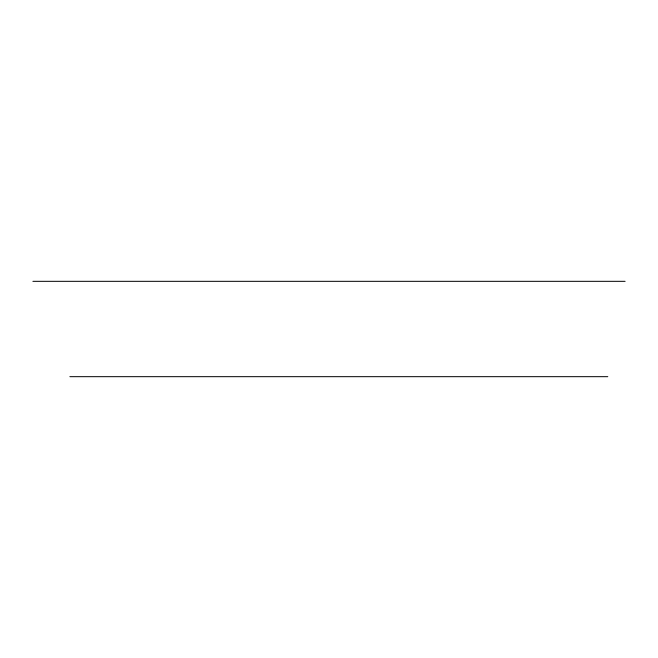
<?xml version="1.0" encoding="UTF-8"?>
<svg xmlns="http://www.w3.org/2000/svg" width="658" height="658" viewBox="0 0 658 658"><rect width="100%" height="100%" fill="white"/><g stroke="black" fill="none" stroke-linecap="round" stroke-linejoin="round"><path stroke-width="0.99" d="M32.9 281.328L625.1 281.328M69.871 376.672L607.778 376.672"/></g></svg>
